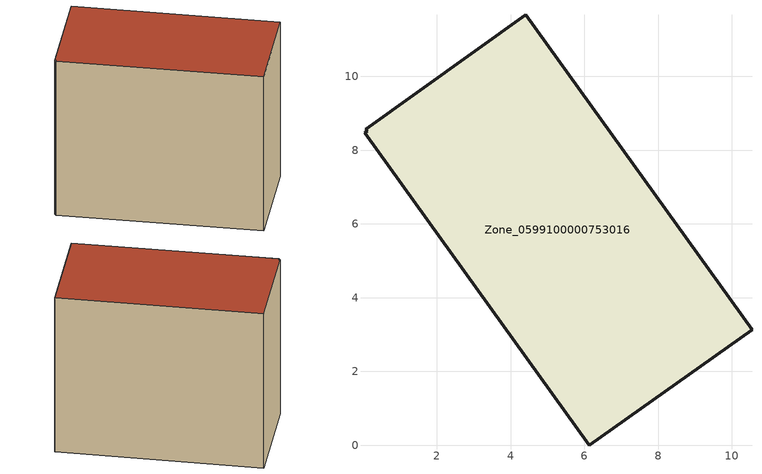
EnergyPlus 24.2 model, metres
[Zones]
Zone_0599100000753016
 floor ground (C_G): 0.07,8.57 4.42,11.67 10.54,3.13 6.14,0 0.04,8.47 0.11,8.52 z0
 wall outside (C_F): 6.14,0 10.54,3.13 4.42,11.67 0.07,8.57 0.11,8.52 0.04,8.47 6.14,0 z0:8.89
 roof outside (C_R): 4.42,11.67 0.07,8.57 0.11,8.52 0.04,8.47 6.14,0 10.54,3.13 z8.89
[BUILDING]
Pand.0599100000753016: North Axis=0; Terrain=City; Loads Convergence Tolerance Value=0.04; Temperature Convergence Tolerance Value=0.4; Solar Distribution=FullExterior; Maximum Number of Warmup Days=25; Minimum Number of Warmup Days=1
[Site:Location]
Rotterdam.The.Hague.AP_ZH_NLD Design_Conditions: Latitude=51.96; Longitude=4.45; Time Zone=1; Elevation=-4.5
[SITE:GROUNDTEMPERATURE:BUILDINGSURFACE]
18, 18, 18, 18, 18, 18, 18, 18, 18, 18, 18, 18
[MATERIAL] Thermal Absorptance=0.9; Solar Absorptance=0.7; Visible Absorptance=0.7
Name | Roughness | Thickness | Conductivity | Density | Specific Heat
G.TI.2006-2014 | MediumSmooth | 0.15 | 0.06 | 540 | 1210
F.TI.2006-2014 | Rough | 0.3 | 0.12 | 1920 | 840
R.TI.2006-2014 | MediumRough | 0.2 | 0.08 | 1500 | 1000
[CONSTRUCTION]
C_G: G.TI.2006-2014
C_F: F.TI.2006-2014
C_R: R.TI.2006-2014
[ZONE]
Zone_0599100000753016: Type=1; Multiplier=1; Ceiling Height=Autocalculate; Volume=Autocalculate; Floor Area=autocalculate; Part of Total Floor Area=Yes
[ZONEINFILTRATION:DESIGNFLOWRATE]
Infil_Zone_0599100000753016: Zone or ZoneList or Space or SpaceList=Zone_0599100000753016; Schedule=AlwaysOn; Design Flow Rate Calculation Method=Flow/Area; Flow Rate per Floor Area=0.0015; Constant Term Coefficient=1; Temperature Term Coefficient=0; Velocity Term Coefficient=0; Velocity Squared Term Coefficient=0
[HVACTEMPLATE:ZONE:IDEALLOADSAIRSYSTEM]
Zone_0599100000753016: Maximum Heating Supply Air Temperature=50; Minimum Cooling Supply Air Temperature=13; Maximum Heating Supply Air Humidity Ratio=0.0156; Minimum Cooling Supply Air Humidity Ratio=0.0077; Heating Limit=NoLimit; Cooling Limit=NoLimit; Dehumidification Control Type=ConstantSensibleHeatRatio; Cooling Sensible Heat Ratio=0.7; Dehumidification Setpoint=60; Humidification Control Type=None; Humidification Setpoint=30; Outdoor Air Method=None; Outdoor Air Flow Rate per Person=0.00944; Outdoor Air Flow Rate per Zone Floor Area=0; Outdoor Air Flow Rate per Zone=0; Demand Controlled Ventilation Type=None; Outdoor Air Economizer Type=NoEconomizer; Heat Recovery Type=None; Sensible Heat Recovery Effectiveness=0.7; Latent Heat Recovery Effectiveness=0.65
[ZONECONTROL:THERMOSTAT]
ThermostatControl_Zone_0599100000753016: Zone or ZoneList=Zone_0599100000753016; Control Type Schedule=DualSetpointControlType; Control 1=Thermostat_Zone_0599100000753016; Temperature Difference Between Cutout And Setpoint=0
[THERMOSTATSETPOINT:DUALSETPOINT]
Thermostat_Zone_0599100000753016: Heating Setpoint Temperature Schedule=HeatingSetpoint_Zone_0599100000753016; Cooling Setpoint Temperature Schedule=CoolingSetpoint_Zone_0599100000753016
[SCHEDULE:COMPACT]
HeatingSetpoint_Zone_0599100000753016: Through: 12/31, For: AllDays, Until: 24:00, 21
CoolingSetpoint_Zone_0599100000753016: Through: 12/31, For: AllDays, Until: 24:00, 24
DualSetpointControlType: Through: 12/31, For: AllDays, Until: 24:00, 4
AlwaysOn: Through: 12/31, For: AllDays, Until: 24:00, 1
